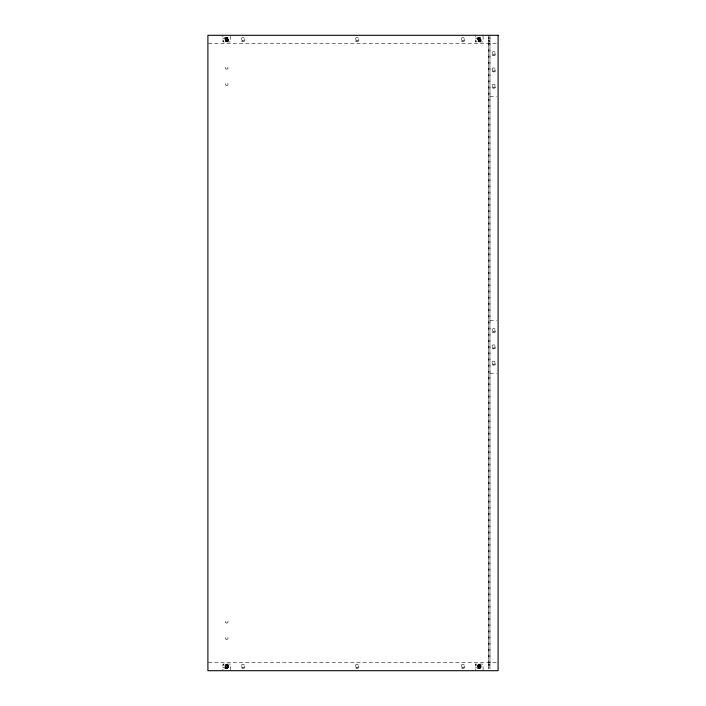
<?xml version="1.0" encoding="UTF-8"?>
<svg xmlns="http://www.w3.org/2000/svg" width="706" height="706" viewBox="0 0 706 706"><rect width="100%" height="100%" fill="white"/><g stroke="black" fill="none" stroke-linecap="round" stroke-linejoin="round"><path stroke-width="0.53" stroke-dasharray="3.53 2.65" d="M488.428 35.3L488.428 668.494L488.428 37.506M489.955 37.506L489.955 668.494L489.955 35.3M224.437 37.339L229.035 37.339M476.965 37.339L481.563 37.339M222.919 38.609L228.497 38.609L228.497 40.648L223.449 40.648L223.449 41.919M475.447 38.609L481.024 38.609L481.024 40.648L475.976 40.648L475.976 41.919M488.428 40.904L489.955 40.904M488.428 41.151L489.955 41.151M208.402 43.445L496.503 43.445M489.955 96.395L496.503 96.395M489.955 320.418L496.503 320.418M489.955 373.368L496.503 373.368M208.402 662.555L496.495 662.555M488.428 664.849L489.955 664.849M488.428 665.096L489.955 665.096M222.919 667.391L228.497 667.391L228.497 665.352L223.449 665.352L223.449 664.081M475.447 667.391L481.024 667.391L481.024 665.352L475.976 665.352L475.976 664.081M224.437 668.661L229.035 668.661M476.965 668.661L481.563 668.661M480.76 39.315L480.786 39.712A1.527 1.527 0 0 1 478.43 40.904A1.527 1.527 0 0 1 478.58 38.265A1.527 1.527 0 0 1 480.786 39.712M480.76 666.058L480.786 666.455A1.527 1.527 0 0 1 478.43 667.647A1.527 1.527 0 0 1 478.58 665.008A1.527 1.527 0 0 1 480.786 666.455M228.232 39.315L228.259 39.712A1.527 1.527 0 0 1 225.894 40.904A1.527 1.527 0 0 1 226.044 38.265A1.527 1.527 0 0 1 228.259 39.712M228.232 666.058L228.259 666.455A1.527 1.527 0 0 1 225.894 667.647A1.527 1.527 0 0 1 226.044 665.008A1.527 1.527 0 0 1 228.259 666.455M480.142 39.465L480.151 39.704A0.891 0.891 0 0 1 478.756 40.357A0.891 0.891 0 0 1 478.889 38.821A0.891 0.891 0 0 1 480.151 39.704M480.142 666.217L480.151 666.446A0.891 0.891 0 0 1 478.756 667.108A0.891 0.891 0 0 1 478.889 665.564A0.891 0.891 0 0 1 480.151 666.446M227.614 39.465L227.623 39.704A0.891 0.891 0 0 1 226.229 40.357A0.891 0.891 0 0 1 226.352 38.821A0.891 0.891 0 0 1 227.623 39.704M227.614 666.217L227.623 666.446A0.891 0.891 0 0 1 226.229 667.108A0.891 0.891 0 0 1 226.352 665.564A0.891 0.891 0 0 1 227.623 666.446M483.08 35.812L483.08 41.919L475.447 41.919L475.447 35.812M483.08 670.188L483.08 664.081L475.447 664.081L475.447 670.188M479.268 40.648L479.268 41.919M479.268 664.081L479.268 665.352M230.553 35.812L230.553 41.919L222.919 41.919L222.919 35.812M230.553 670.188L230.553 664.081L222.919 664.081L222.919 670.188M226.732 40.648L226.732 41.919M226.732 664.081L226.732 665.352M226.988 38.353L226.476 38.353L226.476 39.377L225.461 39.377L225.461 39.88L226.476 39.88L226.476 40.904L226.988 40.904L226.988 39.88L228.012 39.88L228.012 39.377L226.988 39.377L226.988 38.353M479.524 38.353L479.012 38.353L479.012 39.377L477.988 39.377L477.988 39.88L479.012 39.88L479.012 40.904L479.524 40.904L479.524 39.88L480.539 39.88L480.539 39.377L479.524 39.377L479.524 38.353M226.988 665.096L226.476 665.096L226.476 666.12L225.461 666.12L225.461 666.623L226.476 666.623L226.476 667.647L226.988 667.647L226.988 666.623L228.012 666.623L228.012 666.12L226.988 666.12L226.988 665.096M479.524 665.096L479.012 665.096L479.012 666.12L477.988 666.12L477.988 666.623L479.012 666.623L479.012 667.647L479.524 667.647L479.524 666.623L480.539 666.623L480.539 666.12L479.524 666.12L479.524 665.096M492.664 364.896A2.039 2.039 0 0 0 495.815 363.29A2.039 2.039 0 0 0 492.85 361.366A2.039 2.039 0 0 0 492.664 364.896M493.141 364.287A1.271 1.271 0 0 0 495.047 363.184A1.271 1.271 0 0 0 493.141 362.081A1.271 1.271 0 0 0 493.141 364.287M492.664 348.596A2.039 2.039 0 0 0 495.815 346.999A2.039 2.039 0 0 0 492.85 345.075A2.039 2.039 0 0 0 492.664 348.596M493.141 347.996A1.271 1.271 0 0 0 495.047 346.893A1.271 1.271 0 0 0 493.141 345.79A1.271 1.271 0 0 0 493.141 347.996M492.664 332.305A2.039 2.039 0 0 0 495.815 330.708A2.039 2.039 0 0 0 492.85 328.784A2.039 2.039 0 0 0 492.664 332.305M493.141 331.696A1.271 1.271 0 0 0 495.047 330.602A1.271 1.271 0 0 0 493.141 329.499A1.271 1.271 0 0 0 493.141 331.696M492.664 87.923A2.039 2.039 0 0 0 495.815 86.326A2.039 2.039 0 0 0 492.85 84.393A2.039 2.039 0 0 0 492.664 87.923M492.664 71.633A2.039 2.039 0 0 0 495.815 70.026A2.039 2.039 0 0 0 492.85 68.103A2.039 2.039 0 0 0 492.664 71.633M492.664 55.342A2.039 2.039 0 0 0 495.815 53.735A2.039 2.039 0 0 0 492.85 51.812A2.039 2.039 0 0 0 492.664 55.342M355.903 41.301A2.047 2.047 0 0 0 359.107 39.801A2.047 2.047 0 0 0 356.203 37.78A2.047 2.047 0 0 0 355.903 41.301M478.536 667.426A1.28 1.28 0 0 0 480.539 666.482A1.28 1.28 0 0 0 478.721 665.22A1.28 1.28 0 0 0 478.536 667.426M226.008 667.426A1.28 1.28 0 0 0 228.012 666.482A1.28 1.28 0 0 0 226.194 665.22A1.28 1.28 0 0 0 226.008 667.426M478.536 40.674A1.28 1.28 0 0 0 480.539 39.73A1.28 1.28 0 0 0 478.721 38.477A1.28 1.28 0 0 0 478.536 40.674M226.008 40.674A1.28 1.28 0 0 0 228.012 39.73A1.28 1.28 0 0 0 226.194 38.477A1.28 1.28 0 0 0 226.008 40.674M226.008 85.223A1.28 1.28 0 0 0 228.012 84.279A1.28 1.28 0 0 0 226.194 83.026A1.28 1.28 0 0 0 226.008 85.223M226.008 68.932A1.28 1.28 0 0 0 228.012 67.988A1.28 1.28 0 0 0 226.194 66.726A1.28 1.28 0 0 0 226.008 68.932M226.008 622.868A1.28 1.28 0 0 0 228.012 621.924A1.28 1.28 0 0 0 226.194 620.671A1.28 1.28 0 0 0 226.008 622.868M226.008 639.168A1.28 1.28 0 0 0 228.012 638.224A1.28 1.28 0 0 0 226.194 636.962A1.28 1.28 0 0 0 226.008 639.168M356.053 668.132A2.039 2.039 0 0 0 359.107 666.376A2.039 2.039 0 0 0 356.053 664.611A2.039 2.039 0 0 0 356.053 668.132M241.911 41.336A2.039 2.039 0 0 0 245.061 39.739A2.039 2.039 0 0 0 242.105 37.806A2.039 2.039 0 0 0 241.911 41.336M461.856 41.336A2.039 2.039 0 0 0 465.007 39.739A2.039 2.039 0 0 0 462.051 37.806A2.039 2.039 0 0 0 461.856 41.336M461.953 668.132A2.039 2.039 0 0 0 465.007 666.376A2.039 2.039 0 0 0 461.953 664.611A2.039 2.039 0 0 0 461.953 668.132M241.911 668.079A2.039 2.039 0 0 0 245.061 666.482A2.039 2.039 0 0 0 242.105 664.558A2.039 2.039 0 0 0 241.911 668.079M493.141 87.315A1.271 1.271 0 0 0 495.047 86.211A1.271 1.271 0 0 0 493.141 85.108A1.271 1.271 0 0 0 493.141 87.315M492.876 70.821A1.271 1.271 0 0 0 495.003 70.247A1.271 1.271 0 0 0 493.45 68.694A1.271 1.271 0 0 0 492.876 70.821M493.141 54.733A1.271 1.271 0 0 0 495.047 53.63A1.271 1.271 0 0 0 493.141 52.526A1.271 1.271 0 0 0 493.141 54.733M225.479 40.886A1.783 1.783 0 0 0 228.453 40.092A1.783 1.783 0 0 0 226.273 37.903A1.783 1.783 0 0 0 225.479 40.886M242.387 40.727A1.271 1.271 0 0 0 244.302 39.624A1.271 1.271 0 0 0 242.387 38.521A1.271 1.271 0 0 0 242.387 40.727M356.177 40.524A1.271 1.271 0 0 0 358.304 39.96A1.271 1.271 0 0 0 356.742 38.398A1.271 1.271 0 0 0 356.177 40.524M225.62 41.336A2.039 2.039 0 0 0 228.77 39.739A2.039 2.039 0 0 0 225.814 37.806A2.039 2.039 0 0 0 225.62 41.336M478.006 40.886A1.783 1.783 0 0 0 480.989 40.092A1.783 1.783 0 0 0 478.8 37.903A1.783 1.783 0 0 0 478.006 40.886M462.333 40.727A1.271 1.271 0 0 0 464.248 39.624A1.271 1.271 0 0 0 462.333 38.521A1.271 1.271 0 0 0 462.333 40.727M478.156 41.336A2.039 2.039 0 0 0 481.298 39.739A2.039 2.039 0 0 0 478.341 37.806A2.039 2.039 0 0 0 478.156 41.336M225.62 668.079A2.039 2.039 0 0 0 228.77 666.482A2.039 2.039 0 0 0 225.814 664.558A2.039 2.039 0 0 0 225.62 668.079M356.433 667.479A1.271 1.271 0 0 0 358.348 666.376A1.271 1.271 0 0 0 356.433 665.273A1.271 1.271 0 0 0 356.433 667.479M462.333 667.479A1.271 1.271 0 0 0 464.248 666.376A1.271 1.271 0 0 0 462.333 665.273A1.271 1.271 0 0 0 462.333 667.479M242.387 667.479A1.271 1.271 0 0 0 244.302 666.376A1.271 1.271 0 0 0 242.387 665.273A1.271 1.271 0 0 0 242.387 667.479M478.377 667.911A1.783 1.783 0 0 0 481.051 666.376A1.783 1.783 0 0 0 478.377 664.831A1.783 1.783 0 0 0 478.377 667.911M225.841 667.911A1.783 1.783 0 0 0 228.515 666.376A1.783 1.783 0 0 0 225.841 664.831A1.783 1.783 0 0 0 225.841 667.911M478.156 668.079A2.039 2.039 0 0 0 481.298 666.482A2.039 2.039 0 0 0 478.341 664.558A2.039 2.039 0 0 0 478.156 668.079"/><path stroke-width="1.06" d="M498.101 35.3L207.899 35.3L207.899 670.7L498.101 670.7L498.101 35.3"/></g></svg>
